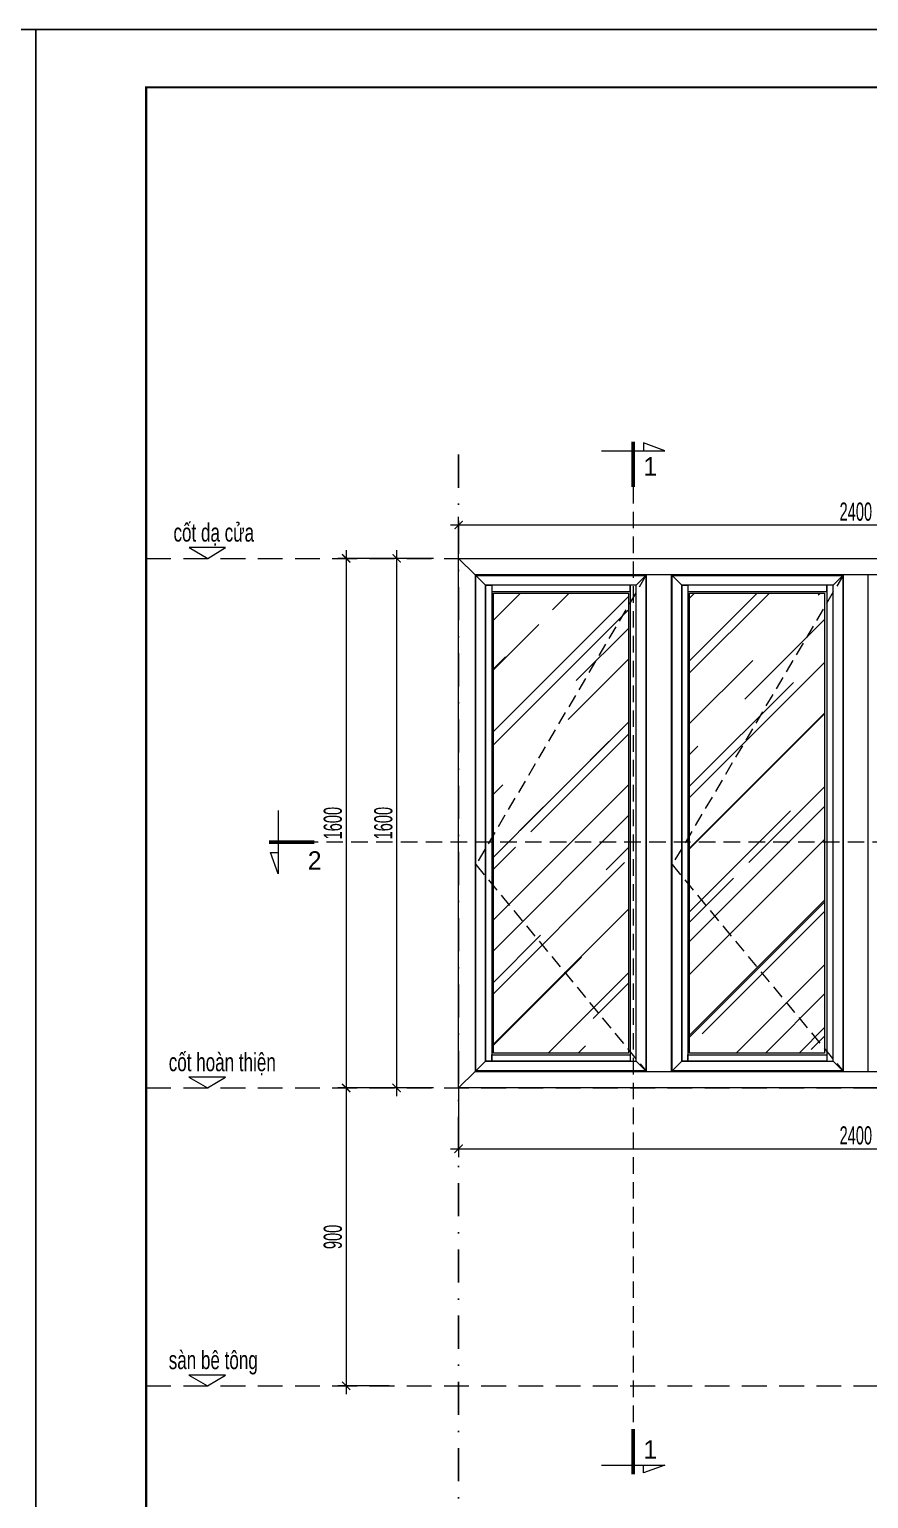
# Model space of a CAD drawing. Header units: millimetres. Extents: x 1336014 to 2939047, y -333549 to -60566.
# Drawn here: x 1456077 to 1458612, y -216554 to -212116 of the extents above; entities that cross this region are included whole.
import ezdxf

# ---------------------------------------------------------------- set-up
doc = ezdxf.new("R2010")
doc.units = ezdxf.units.MM
doc.header["$MEASUREMENT"] = 0
for name, pattern in [('$1$HIDDEN', [0.375, 0.25, -0.125]), ('DASHDOT', [1, 0.5, -0.25, 0, -0.25]), ('DASHED', [0.75, 0.5, -0.25])]:
    doc.linetypes.add(name, pattern=pattern)
for name, color, linetype, lineweight in [('.A-net Hatch', 250, 'Continuous', 9), ('.A-net Thay', 33, 'Continuous', 20), ('.A-net Truc', 79, 'DASHDOT', 15), ('02.Thay', 145, 'Continuous', 15), ('03.Manh', 251, 'Continuous', 13), ('05.Text', 253, 'Continuous', 18), ('08.Dim', 156, 'Continuous', 15), ('10.Text', 254, 'Continuous', 18), ('11.Khung bo', 32, 'Continuous', 50), ('12.Khung', 36, 'Continuous', 25), ('AUDIT_I_160217234026-0', 7, 'Continuous', 5), ('CA.cat 30', 30, 'Continuous', 35), ('CA.thay 145', 145, 'Continuous', 18), ('Kí hiệu chiều mở cửa thấy', 252, 'Continuous', 5)]:
    doc.layers.add(name, color=color, linetype=linetype, lineweight=lineweight)
doc.layers.add('Tpl_Bound', color=1, linetype='Continuous', plot=False)
doc.layers.add('TRUC', color=250, linetype='DASHDOT')
doc.styles.add('TT5_Text Dim', font='hoatbif.shx', dxfattribs={"width": 0.6})
doc.styles.add('VnAvantH', font='')
doc.styles.get('VnAvantH').set_extended_font_data('.VnAvantH')
doc.dimstyles.new('TT5_Dim 1-25', dxfattribs={"dimscale": 25, "dimtxt": 2.2, "dimasz": 1, "dimexe": 1, "dimexo": 0, "dimgap": 0.5, "dimtad": 1, "dimdec": 0, "dimzin": 0, "dimdsep": 46, "dimtxsty": 'TT5_Text Dim', "dimblk": 'ARCHTICK', "dimcen": 0, "dimdle": 1, "dimclrd": 256, "dimclre": 256, "dimclrt": 1, "dimadec": 0, "dimazin": 0, "dimtfac": 0.015, "dimtdec": 0, "dimtix": 1, "dimtmove": 2, "dimatfit": 3, "dimldrblk": 'DOT', "dimfxl": 1, "dimtolj": 1, "dimtzin": 0, "dimlwd": -1, "dimlwe": -1, "dimarcsym": 1})
pattern_1 = [(45, (30447.42, 55126.57), (169.705627, 452.54834), [3000, -400, 1000, -200]), (45, (30564.8, 55385.37), (-329.51176, 46.669048), [600, -66, 1200, -150]), (45, (30397.92, 55317.49), (640.638744, 830.143361), [1600, -280, 800, -200])]

# ---------------------------------------------------------------- blocks, each defined once
blk = doc.blocks.new('100')
at = {"layer": '11.Khung bo', "const_width": 26.7}
blk.add_lwpolyline([(1860913, -945240), (1860913, -916940), (1896063, -916940), (1896063, -945240)], close=True, dxfattribs=at)
blk.add_lwpolyline([(1860913, -945240), (1860913, -916940), (1896063, -916940), (1896063, -945240)], close=True, dxfattribs=at)
blk.add_lwpolyline([(1860913, -945240), (1860913, -916940), (1896063, -916940), (1896063, -945240)], close=True, dxfattribs=at)
at = {"layer": '12.Khung'}
blk.add_lwpolyline([(1901579, -945940), (1901579, -916240), (1859580, -916240), (1859580, -945940)], close=True, dxfattribs=at)
blk.add_lwpolyline([(1901579, -945940), (1901579, -916240), (1859580, -916240), (1859580, -945940)], close=True, dxfattribs=at)
blk.add_lwpolyline([(1901579, -945940), (1901579, -916240), (1859580, -916240), (1859580, -945940)], close=True, dxfattribs=at)
blk = doc.blocks.new('vet cat')
at = {"layer": 'CA.cat 30', "const_width": 50}
blk.add_lwpolyline([(-82592, -188552), (-81976, -188552)], dxfattribs=at)
at = {"layer": 'CA.thay 145'}
blk.add_line((-82574, -188411), (-82469, -188411), dxfattribs=at)
blk.add_lwpolyline([(-82469, -188983), (-82469, -188122), (-82574, -188411)], dxfattribs=at)
blk = doc.blocks.new('xgfmjghfhg')
at = {"layer": 'CA.cat 30', "xscale": 0.2222222220152616, "yscale": 0.2222222220152616, "zscale": 0.2222222220152616, "rotation": 180}
blk.add_blockref('vet cat', (-18217, -41900.5), dxfattribs=at)
blk = doc.blocks.new('_ARCHTICK')
at = {"const_width": 0.15}
blk.add_lwpolyline([(-0.5, -0.5), (0.5, 0.5)], dxfattribs=at)
blk = doc.blocks.new('*D2094')
at = {"layer": '08.Dim', "ltscale": 200, "transparency": 16777216}
for p, q in [((1457348.4, -213612.7), (1459798.4, -213612.7)), ((1457373.4, -213713.5), (1457373.4, -213587.7)), ((1459773.4, -213713.5), (1459773.4, -213587.7))]:
    blk.add_line(p, q, dxfattribs=at)
at = {"layer": 'Defpoints', "color": 0, "ltscale": 200, "transparency": 16777216}
for p in [(1459773.4, -213612.7), (1457373.4, -213713.5), (1459773.4, -213713.5)]:
    blk.add_point(p, dxfattribs=at)
at = {"layer": '08.Dim', "ltscale": 200, "transparency": 16777216, "xscale": 25, "yscale": 25, "zscale": 25, "rotation": 180}
blk.add_blockref('_ARCHTICK', (1457373.4, -213612.7), dxfattribs=at)
at = {"layer": '08.Dim', "ltscale": 200, "transparency": 16777216, "xscale": 25, "yscale": 25, "zscale": 25}
blk.add_blockref('_ARCHTICK', (1459773.4, -213612.7), dxfattribs=at)
at = {"layer": '08.Dim', "color": 1, "ltscale": 200, "transparency": 16777216, "insert": (1458573.4, -213572.7), "char_height": 55, "attachment_point": 5, "style": 'TT5_Text Dim'}
blk.add_mtext('\\A1;2400', dxfattribs=at)
blk = doc.blocks.new('_DOT')
blk.add_line((-0.5, 0), (-1, 0))
at = {"const_width": 0.5}
blk.add_lwpolyline([(-0.25, 0, 1), (0.25, 0, 1)], format="xyb", close=True, dxfattribs=at)
blk = doc.blocks.new('*D2096')
at = {"layer": '08.Dim', "ltscale": 200, "transparency": 16777216}
for p, q in [((1457164, -215313.5), (1457008.6, -215313.5)), ((1457033.6, -215288.5), (1457033.6, -216238.5)), ((1457164, -216213.5), (1457008.6, -216213.5))]:
    blk.add_line(p, q, dxfattribs=at)
at = {"layer": 'Defpoints', "color": 0, "ltscale": 200, "transparency": 16777216}
for p in [(1457164, -215313.5), (1457033.6, -216213.5), (1457164, -216213.5)]:
    blk.add_point(p, dxfattribs=at)
at = {"layer": '08.Dim', "ltscale": 200, "transparency": 16777216, "xscale": 25, "yscale": 25, "zscale": 25}
for p, rotation in [((1457033.6, -215313.5), 90), ((1457033.6, -216213.5), 270)]:
    blk.add_blockref('_ARCHTICK', p, dxfattribs=dict(at, rotation=rotation))
at = {"layer": '08.Dim', "color": 1, "ltscale": 200, "transparency": 16777216, "insert": (1456993.6, -215763.5), "char_height": 55, "attachment_point": 5, "rotation": 90, "style": 'TT5_Text Dim'}
blk.add_mtext('\\A1;900', dxfattribs=at)
blk = doc.blocks.new('*D2097')
at = {"layer": '08.Dim', "ltscale": 200, "transparency": 16777216}
for p, q in [((1457297.3, -213713.5), (1457161.1, -213713.5)), ((1457186.1, -213688.5), (1457186.1, -215338.5)), ((1457297.3, -215313.5), (1457161.1, -215313.5))]:
    blk.add_line(p, q, dxfattribs=at)
at = {"layer": 'Defpoints', "color": 0, "ltscale": 200, "transparency": 16777216}
for p in [(1457297.3, -213713.5), (1457186.1, -215313.5), (1457297.3, -215313.5)]:
    blk.add_point(p, dxfattribs=at)
at = {"layer": '08.Dim', "ltscale": 200, "transparency": 16777216, "xscale": 25, "yscale": 25, "zscale": 25}
for p, rotation in [((1457186.1, -213713.5), 90), ((1457186.1, -215313.5), 270)]:
    blk.add_blockref('_ARCHTICK', p, dxfattribs=dict(at, rotation=rotation))
at = {"layer": '08.Dim', "color": 1, "ltscale": 200, "transparency": 16777216, "insert": (1457146.1, -214513.5), "char_height": 55, "attachment_point": 5, "rotation": 90, "style": 'TT5_Text Dim'}
blk.add_mtext('\\A1;1600', dxfattribs=at)
blk = doc.blocks.new('*D2098')
at = {"layer": '08.Dim', "ltscale": 200, "transparency": 16777216}
for p, q in [((1457297.3, -213713.5), (1457008.6, -213713.5)), ((1457033.6, -213688.5), (1457033.6, -215338.5)), ((1457297.3, -215313.5), (1457008.6, -215313.5))]:
    blk.add_line(p, q, dxfattribs=at)
at = {"layer": 'Defpoints', "color": 0, "ltscale": 200, "transparency": 16777216}
for p in [(1457297.3, -213713.5), (1457033.6, -215313.5), (1457297.3, -215313.5)]:
    blk.add_point(p, dxfattribs=at)
at = {"layer": '08.Dim', "ltscale": 200, "transparency": 16777216, "xscale": 25, "yscale": 25, "zscale": 25}
for p, rotation in [((1457033.6, -213713.5), 90), ((1457033.6, -215313.5), 270)]:
    blk.add_blockref('_ARCHTICK', p, dxfattribs=dict(at, rotation=rotation))
at = {"layer": '08.Dim', "color": 1, "ltscale": 200, "transparency": 16777216, "insert": (1456993.6, -214513.5), "char_height": 55, "attachment_point": 5, "rotation": 90, "style": 'TT5_Text Dim'}
blk.add_mtext('\\A1;1600', dxfattribs=at)
blk = doc.blocks.new('*D2102')
at = {"layer": '08.Dim', "ltscale": 200, "transparency": 16777216}
for p, q in [((1457373.4, -215313.5), (1457373.4, -215522.1)), ((1459773.4, -215313.5), (1459773.4, -215522.1)), ((1457348.4, -215497.1), (1459798.4, -215497.1))]:
    blk.add_line(p, q, dxfattribs=at)
at = {"layer": 'Defpoints', "color": 0, "ltscale": 200, "transparency": 16777216}
for p in [(1457373.4, -215313.5), (1459773.4, -215313.5), (1459773.4, -215497.1)]:
    blk.add_point(p, dxfattribs=at)
at = {"layer": '08.Dim', "ltscale": 200, "transparency": 16777216, "xscale": 25, "yscale": 25, "zscale": 25, "rotation": 180}
blk.add_blockref('_ARCHTICK', (1457373.4, -215497.1), dxfattribs=at)
at = {"layer": '08.Dim', "ltscale": 200, "transparency": 16777216, "xscale": 25, "yscale": 25, "zscale": 25}
blk.add_blockref('_ARCHTICK', (1459773.4, -215497.1), dxfattribs=at)
at = {"layer": '08.Dim', "color": 1, "ltscale": 200, "transparency": 16777216, "insert": (1458573.4, -215457.1), "char_height": 55, "attachment_point": 5, "style": 'TT5_Text Dim'}
blk.add_mtext('\\A1;2400', dxfattribs=at)

msp = doc.modelspace()

# ---------------------------------------------------------------- hatches: boundary and pattern name
at = {"layer": '.A-net Hatch'}
h = msp.add_hatch(dxfattribs=at)
h.set_pattern_fill('AR-RROOF', color=256, scale=200, angle=45)
h.set_pattern_definition(pattern_1)
h.paths.add_polyline_path([(1457478.4, -213818.5), (1457886.3, -213818.5), (1457886.3, -215208.5), (1457478.4, -215208.5)])
h = msp.add_hatch(dxfattribs=at)
h.set_pattern_fill('AR-RROOF', color=256, scale=200, angle=45)
h.set_pattern_definition(pattern_1)
h.paths.add_polyline_path([(1458071.3, -213818.5), (1458479.2, -213818.5), (1458479.2, -215208.5), (1458071.3, -215208.5)])

# ---------------------------------------------------------------- linework, layer by layer
at = {"layer": '.A-net Truc', "linetype": '$1$HIDDEN', "ltscale": 300}
for p, q in [((1456429.3, -213713.5), (1461179.9, -213713.5)), ((1456429.3, -213713.5), (1461018, -213713.5)), ((1456429.3, -215313.5), (1461179.9, -215313.5)), ((1456429.3, -216213.5), (1461205.6, -216213.5))]:
    msp.add_line(p, q, dxfattribs=at)
at = {"layer": '02.Thay'}
for p, q in [((1457941.3, -215263.5), (1457941.3, -213763.5)), ((1458016.3, -215263.5), (1458016.3, -213763.5)), ((1458535.9, -215263.5), (1458535.9, -213763.5)), ((1458610.9, -215263.5), (1458610.9, -213763.5))]:
    msp.add_line(p, q, dxfattribs=at)
for points in [[(1457373.4, -213713.5), (1457423.4, -213763.5), (1457423.4, -215263.5), (1457373.4, -215313.5)], [(1457373.4, -213713.5), (1459773.4, -213713.5), (1459723.4, -213763.5), (1457423.4, -213763.5)], [(1457425.6, -213765.7), (1457454.6, -213794.7), (1457454.6, -215232.3), (1457425.6, -215261.3)], [(1457425.6, -213765.7), (1457939.1, -213765.7), (1457910.1, -213794.7), (1457454.6, -213794.7)], [(1457454.6, -213794.7), (1457473.4, -213794.7), (1457473.4, -215232.3), (1457454.6, -215232.3)], [(1457891.3, -213794.7), (1457473.4, -213794.7), (1457473.4, -213813.5), (1457891.3, -213813.5)], [(1457891.3, -215232.3), (1457910.1, -215232.3), (1457910.1, -213794.7), (1457891.3, -213794.7)], [(1457910.1, -213794.7), (1457939.1, -213765.7), (1457939.1, -215261.3), (1457910.1, -215232.3)], [(1458018.5, -213765.7), (1458047.5, -213794.7), (1458047.5, -215232.3), (1458018.5, -215261.3)], [(1458018.5, -213765.7), (1458533.7, -213765.7), (1458504.7, -213794.7), (1458047.5, -213794.7)], [(1458047.5, -213794.7), (1458066.3, -213794.7), (1458066.3, -215232.3), (1458047.5, -215232.3)], [(1458485.9, -213794.7), (1458066.3, -213794.7), (1458066.3, -213813.5), (1458485.9, -213813.5)], [(1458485.9, -215232.3), (1458504.7, -215232.3), (1458504.7, -213794.7), (1458485.9, -213794.7)], [(1458504.7, -213794.7), (1458533.7, -213765.7), (1458533.7, -215261.3), (1458504.7, -215232.3)], [(1457473.4, -215213.5), (1457891.3, -215213.5), (1457891.3, -215232.3), (1457473.4, -215232.3)], [(1458066.3, -215213.5), (1458485.9, -215213.5), (1458485.9, -215232.3), (1458066.3, -215232.3)], [(1459773.4, -215313.5), (1457373.4, -215313.5), (1457423.4, -215263.5), (1459723.4, -215263.5)], [(1457454.6, -215232.3), (1457910.1, -215232.3), (1457939.1, -215261.3), (1457425.6, -215261.3)], [(1458047.5, -215232.3), (1458504.7, -215232.3), (1458533.7, -215261.3), (1458018.5, -215261.3)]]:
    msp.add_lwpolyline(points, close=True, dxfattribs=at)
at = {"layer": '03.Manh'}
for points in [[(1457478.4, -213818.5), (1457886.3, -213818.5), (1457886.3, -215208.5), (1457478.4, -215208.5)], [(1458071.3, -213818.5), (1458479.2, -213818.5), (1458479.2, -215208.5), (1458071.3, -215208.5)]]:
    msp.add_lwpolyline(points, close=True, dxfattribs=at)
at = {"layer": 'AUDIT_I_160217234026-0'}
for points in [[(1456615.6, -213713.5), (1456669.4, -213681), (1456559.3, -213681)], [(1456614.9, -215313.5), (1456668.7, -215281), (1456558.6, -215281)], [(1456614.9, -216213.5), (1456668.7, -216181), (1456558.6, -216181)]]:
    msp.add_lwpolyline(points, close=True, dxfattribs=at)
at = {"layer": 'CA.thay 145', "color": 1, "linetype": '$1$HIDDEN', "ltscale": 200}
for p, q in [((1457900.7, -213497.7), (1457900.7, -216343.5)), ((1460099, -214571), (1456932.7, -214571))]:
    msp.add_line(p, q, dxfattribs=at)
at = {"layer": 'Kí hiệu chiều mở cửa thấy', "linetype": 'DASHED', "ltscale": 80}
for points in [[(1457939.1, -213765.7), (1457425.6, -214638.8), (1457939.1, -215261.3)], [(1458535.9, -213763.5), (1458018.5, -214638.8), (1458535.9, -215263.5)]]:
    msp.add_lwpolyline(points, dxfattribs=at)
at = {"layer": 'Tpl_Bound', "color": 1}
for points in [[(1445596, -219540.4), (1445596, -212115.5), (1456095.9, -212115.5), (1456095.9, -219540.4)], [(1456095.9, -219540.4), (1456095.9, -212115.5), (1466595.8, -212115.5), (1466595.8, -219540.4)]]:
    msp.add_lwpolyline(points, close=True, dxfattribs=at)
at = {"layer": 'TRUC', "ltscale": 200}
msp.add_line((1457373.4, -213400), (1457373.4, -218369.9), dxfattribs=at)

# ---------------------------------------------------------------- block references
at = {"layer": '.A-net Thay', "rotation": 90.00000000000001}
msp.add_blockref('xgfmjghfhg', (1457900.7, -213497.7), dxfattribs=at)
at = {"layer": '.A-net Thay', "xscale": -1}
msp.add_blockref('xgfmjghfhg', (1456937.7, -214571), dxfattribs=at)
at = {"layer": '.A-net Thay', "xscale": -1, "rotation": 90}
msp.add_blockref('xgfmjghfhg', (1457900.7, -216343.5), dxfattribs=at)
at = {"layer": '05.Text', "xscale": 0.25, "yscale": 0.25, "zscale": 0.25}
for p in [(980701.1, 16944.5), (991201, 16944.5)]:
    msp.add_blockref('100', p, dxfattribs=at)

# ---------------------------------------------------------------- texts
at = {"layer": '10.Text', "style": 'TT5_Text Dim', "width": 0.7}
for s, p in [('cèt d¹ cöa', (1456512.1, -213662.9)), ('cèt hoµn thiÖn', (1456497.7, -215262.9)), ('sµn bª t«ng', (1456497.7, -216162.9))]:
    msp.add_text(s, height=55, dxfattribs=at).set_placement(p)
at = {"layer": 'AUDIT_I_160217234026-0', "style": 'VnAvantH'}
for s, rotation, p in [('1', 360, (1457931.8, -213463.4)), ('2', 360, (1456917.9, -214654)), ('1', 0, (1457931.8, -216433.3))]:
    msp.add_text(s, height=55.6, rotation=rotation, dxfattribs=at).set_placement(p)

# ---------------------------------------------------------------- dimensions: what is measured, and where the dimension line sits
at = {"layer": '08.Dim', "ltscale": 200}
for base, p1, p2, picture, middle in [((1459773.4, -213612.7), (1457373.4, -213713.5), (1459773.4, -213713.5), '*D2094', (1458573.4, -213572.7)), ((1459773.4, -215497.1), (1457373.4, -215313.5), (1459773.4, -215313.5), '*D2102', (1458573.4, -215457.1))]:
    dim = msp.add_linear_dim(base=base, p1=p1, p2=p2, dimstyle='TT5_Dim 1-25', dxfattribs=at)
    dim.commit()
    dim.dimension.update_dxf_attribs({"geometry": picture, "text_midpoint": middle})
for base, p1, p2, picture, middle in [((1457033.6, -215313.5), (1457297.3, -213713.5), (1457297.3, -215313.5), '*D2098', (1456993.6, -214513.5)), ((1457186.1, -215313.5), (1457297.3, -213713.5), (1457297.3, -215313.5), '*D2097', (1457146.1, -214513.5)), ((1457033.6, -216213.5), (1457164, -215313.5), (1457164, -216213.5), '*D2096', (1456993.6, -215763.5))]:
    dim = msp.add_linear_dim(base=base, p1=p1, p2=p2, angle=90, dimstyle='TT5_Dim 1-25', dxfattribs=at)
    dim.commit()
    dim.dimension.update_dxf_attribs({"geometry": picture, "text_midpoint": middle})

doc.saveas('drawing.dxf')
